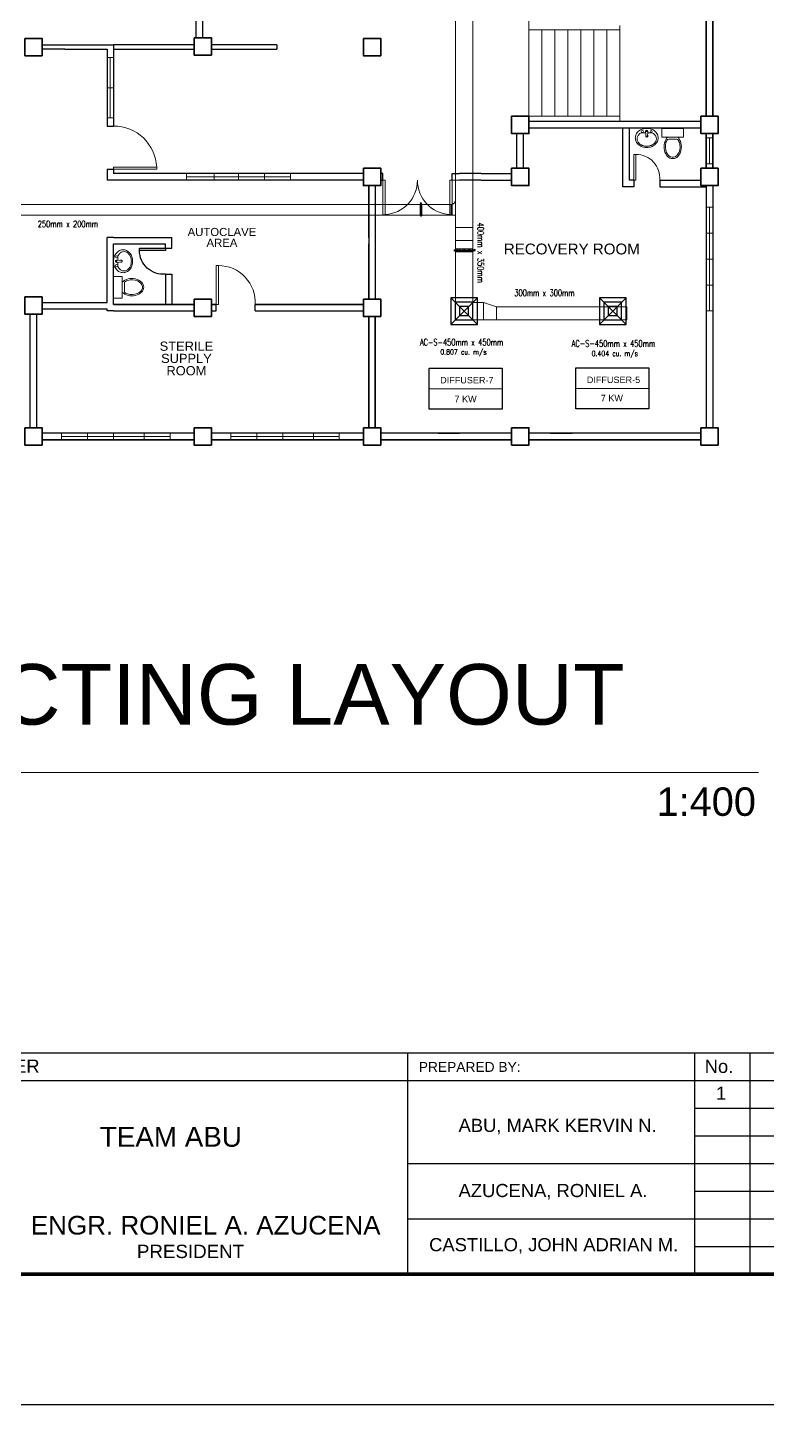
# Model space of a CAD drawing. Header units: millimetres. Extents: x -116 to 421, y 1 to 342.
# Drawn here: x 260.89 to 277.99, y 86.59 to 118.41 of the extents above; entities that cross this region are included whole.
import ezdxf

# ---------------------------------------------------------------- set-up
doc = ezdxf.new("R2010")
doc.units = ezdxf.units.MM
doc.header["$MEASUREMENT"] = 0
for name, color, linetype in [('A.C.VOLUM DAMPER', 7, 'Continuous'), ('diffuser', 7, 'Continuous'), ('ducting label', 7, 'Continuous'), ('label', 7, 'Continuous'), ('Legends', 7, 'Continuous'), ('template', 7, 'Continuous')]:
    doc.layers.add(name, color=color, linetype=linetype)
doc.layers.add('ahu line', color=7, linetype='Continuous', lineweight=20)
doc.styles.add('Arch-Dim', font='simplex.shx', dxfattribs={"width": 0.75})
doc.styles.add('arial', font='arial.ttf')
doc.styles.get("Standard").update_dxf_attribs({"font": 'arial.ttf'})
doc.styles.add('SWISSLT175', font='swissl.ttf', dxfattribs={"height": 0.175})

# ---------------------------------------------------------------- blocks, each defined once
blk = doc.blocks.new('door-.60m')
at = {"color": 8, "ltscale": 0.03}
blk.add_lwpolyline([(0, 0), (0.05, 0), (0.05, 0.6), (0, 0.6)], close=True, dxfattribs=at)
blk.add_arc((0.05, 0.048), 0.552, 355.0209, 90, dxfattribs=at)
blk = doc.blocks.new('AC-S-12')
at = {"layer": 'diffuser'}
for p, q in [((-0.15, 0.15), (0.15, -0.15)), ((0.15, 0.15), (-0.15, -0.15)), ((-0.15, 0.15), (-0.15, -0.15)), ((0.15, 0.15), (-0.15, 0.15)), ((-0.1, 0.1), (-0.1, -0.1)), ((0.1, 0.1), (-0.1, 0.1)), ((-0.05, 0.05), (-0.05, -0.05)), ((0.05, 0.05), (-0.05, 0.05)), ((0.05, -0.05), (0.05, 0.05)), ((0.1, -0.1), (0.1, 0.1)), ((0.15, -0.15), (0.15, 0.15)), ((-0.15, -0.15), (0.15, -0.15)), ((-0.1, -0.1), (0.1, -0.1)), ((-0.05, -0.05), (0.05, -0.05))]:
    blk.add_line(p, q, dxfattribs=at)
for points in [[(-0.358, 0.358, 0, 0.0447, 0), (-0.295, 0.295, 0, 0, 0), (-0.15, 0.15, 0, 0, 0)], [(0.358, 0.358, 0, 0.0447, 0), (0.295, 0.295, 0, 0, 0), (0.15, 0.15, 0, 0, 0)], [(-0.358, -0.358, 0, 0.0447, 0), (-0.295, -0.295, 0, 0, 0), (-0.15, -0.15, 0, 0, 0)], [(0.358, -0.358, 0, 0.0447, 0), (0.295, -0.295, 0, 0, 0), (0.15, -0.15, 0, 0, 0)]]:
    blk.add_lwpolyline(points, format="xyseb", dxfattribs=at)
blk = doc.blocks.new('fcu')
at = {"layer": 'diffuser', "color": 7, "xscale": 2.052644456280903, "yscale": 2.052644456280903, "zscale": 2.052644456280903}
blk.add_blockref('AC-S-12', (0, 0), dxfattribs=at)

msp = doc.modelspace()

# ---------------------------------------------------------------- hatches: boundary and pattern name
at = {"layer": 'A.C.VOLUM DAMPER'}
h = msp.add_hatch(dxfattribs=at)
h.set_pattern_fill('ANSI31', color=256, scale=0.001864, angle=-270, style=0)
h.set_pattern_definition([(135, (699.64010628, 355.67655095), (-0.00016477009232, -0.00016477009232), [])])
h.paths.add_polyline_path([(269.981, 114.333), (269.976, 114.333), (269.976, 114.323), (269.993, 114.323), (269.993, 114.333), (269.988, 114.333), (269.988, 114.36), (269.964, 114.36), (269.964, 114.354), (269.981, 114.354)])
h = msp.add_hatch(dxfattribs=at)
h.set_pattern_fill('ANSI31', color=256, scale=0.002646, angle=-360, style=0)
h.set_pattern_definition([(45, (613.8083473, -496.68515428), (-0.00023391046708, 0.00023391046708), [])])
h.paths.add_polyline_path([(271.193, 113.267), (271.193, 113.274), (271.178, 113.274), (271.178, 113.249), (271.193, 113.249), (271.193, 113.256), (271.231, 113.256), (271.231, 113.29), (271.223, 113.29), (271.223, 113.267)])

# ---------------------------------------------------------------- linework, layer by layer
at = {"color": 8, "lineweight": 9}
for p, q in [((272.475, 118.363), (272.475, 120.763)), ((274.575, 118.363), (274.575, 118.463)), ((274.275, 118.363), (272.475, 118.363)), ((272.475, 118.363), (272.475, 116.363)), ((272.775, 118.363), (272.775, 116.363)), ((273.075, 118.363), (273.075, 116.363)), ((273.375, 118.363), (273.375, 116.363)), ((273.675, 118.363), (273.675, 116.363)), ((273.975, 118.363), (273.975, 116.363)), ((274.275, 118.363), (274.275, 116.363)), ((274.275, 118.363), (274.575, 118.363)), ((274.575, 118.363), (274.575, 116.363)), ((262.875, 117.723), (262.727, 117.723)), ((262.727, 117.723), (262.727, 116.323)), ((262.801, 117.723), (262.797, 116.323)), ((262.875, 117.023), (262.875, 117.723)), ((262.875, 117.023), (262.727, 117.023)), ((262.727, 116.323), (262.873, 116.323)), ((274.575, 116.363), (272.475, 116.363)), ((272.475, 116.238), (272.475, 116.363)), ((274.575, 116.238), (274.575, 116.363)), ((275.185, 115.884), (275.172, 116.006)), ((275.214, 115.884), (275.228, 116.006)), ((275.55, 116.082), (275.55, 115.882)), ((276.05, 116.082), (275.55, 116.082)), ((275.55, 115.882), (276.05, 115.882)), ((276.05, 115.882), (276.05, 116.082)), ((276.725, 115.862), (276.575, 115.862)), ((276.575, 115.862), (276.575, 115.262)), ((276.65, 115.862), (276.65, 115.262)), ((276.725, 115.562), (276.725, 115.862)), ((275.709, 115.832), (275.89, 115.832)), ((276.575, 115.262), (276.725, 115.262)), ((264.562, 114.886), (264.562, 115.036)), ((264.562, 115.036), (266.962, 115.036)), ((266.962, 114.961), (264.562, 114.961)), ((265.2, 114.886), (265.2, 115.036)), ((265.762, 114.886), (265.762, 115.036)), ((266.362, 114.886), (266.362, 115.036)), ((266.962, 115.036), (266.962, 114.886)), ((272.475, 115.161), (272.475, 115.036)), ((265.762, 114.886), (264.562, 114.886)), ((265.762, 114.886), (266.962, 114.886)), ((268.925, 114.761), (268.925, 114.736)), ((276.725, 114.761), (276.725, 114.261)), ((276.725, 114.261), (276.575, 114.261)), ((276.575, 114.261), (276.575, 111.861)), ((276.65, 114.261), (276.65, 111.861)), ((276.725, 113.061), (276.725, 114.261)), ((276.725, 113.661), (276.575, 113.661)), ((263.073, 113.025), (262.951, 113.039)), ((263.073, 112.996), (262.951, 112.983)), ((268.775, 113.036), (268.775, 113.186)), ((276.725, 113.061), (276.575, 113.061)), ((276.725, 111.861), (276.725, 113.061)), ((262.875, 112.661), (263.075, 112.661)), ((262.875, 112.161), (262.875, 112.661)), ((263.075, 112.661), (263.075, 112.161)), ((263.125, 112.501), (263.125, 112.32)), ((276.725, 112.461), (276.575, 112.461)), ((263.075, 112.161), (262.875, 112.161)), ((276.575, 111.861), (276.725, 111.861)), ((261.675, 108.886), (261.675, 109.036)), ((264.181, 108.961), (261.675, 108.961)), ((262.875, 108.886), (261.675, 108.886)), ((262.275, 108.886), (262.275, 109.036)), ((262.875, 109.036), (262.875, 108.886)), ((262.981, 109.036), (264.181, 109.036)), ((263.581, 109.036), (263.581, 108.886)), ((264.181, 109.036), (264.181, 108.886)), ((265.587, 108.886), (265.587, 109.036)), ((268.094, 108.961), (265.587, 108.961)), ((266.787, 108.886), (265.587, 108.886)), ((266.187, 108.886), (266.187, 109.036)), ((266.787, 109.036), (266.787, 108.886)), ((266.894, 109.036), (268.094, 109.036)), ((267.494, 109.036), (267.494, 108.886)), ((268.094, 109.036), (268.094, 108.886)), ((269.05, 109.036), (269.775, 109.036)), ((269.775, 109.036), (270.375, 109.036)), ((271.375, 109.036), (270.875, 109.036)), ((271.375, 109.036), (272.075, 109.036)), ((272.475, 109.036), (272.975, 109.036)), ((273.975, 109.036), (273.475, 109.036)), ((273.975, 109.036), (274.975, 109.036)), ((274.975, 109.036), (275.575, 109.036)), ((275.575, 109.036), (276.45, 109.036))]:
    msp.add_line(p, q, dxfattribs=at)
at = {"color": 8, "lineweight": 25}
for p, q in [((276.575, 120.763), (276.575, 116.363)), ((276.725, 120.763), (276.725, 116.363)), ((276.575, 116.363), (276.575, 119.636)), ((276.725, 116.363), (276.725, 119.636)), ((264.787, 118.176), (264.787, 118.721)), ((264.937, 118.176), (264.937, 118.771)), ((261.225, 118.011), (262.725, 118.011)), ((261.75, 117.911), (261.225, 117.911)), ((261.75, 117.911), (262.725, 117.911)), ((262.725, 118.011), (262.875, 118.011)), ((262.725, 117.911), (262.725, 116.136)), ((262.875, 118.011), (262.875, 116.136)), ((264.737, 118.011), (262.875, 118.011)), ((262.875, 117.911), (264.737, 117.911)), ((266.65, 118.011), (265.137, 118.011)), ((265.137, 117.911), (266.65, 117.911)), ((266.65, 118.011), (266.65, 117.911)), ((276.45, 116.238), (272.475, 116.238)), ((262.725, 116.136), (262.875, 116.136)), ((272.2, 115.161), (272.2, 115.963)), ((272.35, 115.161), (272.35, 115.963)), ((276.45, 116.088), (272.475, 116.088)), ((274.65, 114.732), (274.65, 116.082)), ((274.8, 114.882), (274.8, 116.082)), ((276.575, 115.963), (276.575, 115.161)), ((276.575, 115.161), (276.575, 115.963)), ((276.725, 115.963), (276.725, 115.161)), ((276.725, 115.161), (276.725, 115.963)), ((262.725, 115.136), (262.725, 115.036)), ((262.725, 115.136), (262.875, 115.136)), ((262.725, 115.036), (262.725, 114.886)), ((262.875, 115.136), (262.875, 115.044)), ((262.875, 115.044), (262.875, 115.036)), ((268.65, 115.036), (262.875, 115.036)), ((269.1, 115.036), (269.05, 115.036)), ((269.1, 114.886), (269.1, 115.036)), ((270.7, 115.036), (270.875, 115.036)), ((270.7, 114.886), (270.7, 115.036)), ((271.375, 115.036), (270.875, 115.036)), ((271.375, 115.036), (272.075, 115.036)), ((262.875, 114.886), (262.725, 114.886)), ((268.65, 114.886), (262.875, 114.886)), ((268.775, 114.761), (268.775, 113.186)), ((268.775, 113.561), (268.775, 114.736)), ((268.925, 114.761), (268.925, 113.186)), ((268.925, 114.736), (268.925, 112.136)), ((269.05, 114.886), (269.1, 114.886)), ((271.375, 114.886), (270.875, 114.886)), ((271.375, 114.886), (272.075, 114.886)), ((276.575, 114.761), (276.575, 109.161)), ((276.575, 114.761), (276.575, 109.161)), ((276.725, 114.761), (276.725, 109.161)), ((262.725, 112.061), (262.725, 113.561)), ((262.875, 113.561), (262.725, 113.561)), ((262.875, 112.011), (262.875, 113.411)), ((268.775, 112.136), (268.775, 113.411)), ((268.775, 113.186), (268.775, 112.136)), ((268.925, 113.186), (268.925, 112.136)), ((261.225, 112.061), (262.725, 112.061)), ((260.95, 109.161), (260.95, 111.786)), ((261.1, 109.161), (261.1, 111.786)), ((261.225, 111.911), (262.725, 111.911)), ((262.725, 111.861), (262.725, 111.911)), ((262.875, 111.861), (262.725, 111.861)), ((262.875, 112.011), (264.737, 112.011)), ((264.737, 112.011), (262.875, 112.011)), ((262.875, 111.861), (264.737, 111.861)), ((265.137, 112.011), (265.25, 112.011)), ((265.25, 112.011), (265.137, 112.011)), ((265.137, 111.861), (265.25, 111.861)), ((265.25, 111.861), (265.25, 112.011)), ((266.15, 112.011), (267.425, 112.011)), ((266.15, 111.861), (266.15, 112.011)), ((268.65, 112.011), (266.15, 112.011)), ((266.15, 111.861), (268.65, 111.861)), ((267.425, 112.011), (268.65, 112.011)), ((268.775, 111.736), (268.775, 109.161)), ((268.775, 109.161), (268.775, 111.736)), ((268.925, 111.736), (268.925, 109.161)), ((268.925, 109.161), (268.925, 111.736)), ((268.775, 111.036), (268.775, 109.161)), ((264.737, 109.036), (261.225, 109.036)), ((264.737, 108.886), (261.225, 108.886)), ((261.225, 108.886), (264.737, 108.886)), ((264.737, 108.886), (262.725, 108.886)), ((264.737, 109.036), (262.875, 109.036)), ((268.65, 109.036), (265.137, 109.036)), ((268.65, 109.036), (265.137, 109.036)), ((268.65, 108.886), (265.137, 108.886)), ((268.65, 108.886), (265.137, 108.886)), ((265.137, 108.886), (268.65, 108.886)), ((272.075, 109.036), (269.05, 109.036)), ((272.075, 108.886), (269.05, 108.886)), ((269.05, 108.886), (272.075, 108.886)), ((270.375, 109.036), (270.875, 109.036)), ((276.45, 109.036), (272.475, 109.036)), ((276.45, 108.886), (272.475, 108.886)), ((272.475, 108.886), (276.45, 108.886)), ((272.975, 109.036), (273.475, 109.036))]:
    msp.add_line(p, q, dxfattribs=at)
at = {"color": 8, "lineweight": 13}
for p, q in [((262.875, 115.186), (262.875, 115.136)), ((263.875, 115.186), (262.875, 115.186)), ((262.875, 115.186), (262.875, 115.136)), ((262.875, 115.136), (263.875, 115.136)), ((263.875, 115.136), (263.875, 115.186)), ((269.1, 114.886), (269.15, 114.886)), ((269.15, 114.886), (269.1, 114.886)), ((269.1, 114.886), (269.1, 114.086)), ((269.15, 114.086), (269.15, 114.886)), ((270.65, 114.086), (270.65, 114.886)), ((270.65, 114.886), (270.7, 114.886)), ((270.65, 114.886), (270.875, 114.886)), ((270.7, 114.886), (270.7, 114.086)), ((269.1, 114.086), (269.15, 114.086)), ((270.7, 114.086), (270.65, 114.086))]:
    msp.add_line(p, q, dxfattribs=at)
at = {"color": 8, "lineweight": 25, "ltscale": 0.4}
for p, q in [((274.9, 114.732), (274.65, 114.732)), ((274.9, 114.882), (274.8, 114.882)), ((274.9, 114.882), (274.9, 114.732)), ((275.5, 114.882), (275.5, 114.732)), ((275.5, 114.882), (276.45, 114.882)), ((275.5, 114.732), (276.575, 114.732)), ((262.875, 113.561), (264.225, 113.561)), ((262.875, 113.411), (264.075, 113.411)), ((262.875, 113.411), (264.075, 113.411)), ((264.075, 113.311), (264.075, 113.411)), ((264.075, 113.311), (264.225, 113.311)), ((264.225, 113.311), (264.225, 113.561)), ((264.075, 112.711), (264.225, 112.711)), ((264.075, 112.711), (264.075, 112.011)), ((264.225, 112.711), (264.225, 112.011))]:
    msp.add_line(p, q, dxfattribs=at)
at = {"color": 0, "linetype": 'ByBlock', "lineweight": 9}
msp.add_line((277.781, 101.19), (239.812, 101.19), dxfattribs=at)
at = {"color": 8, "lineweight": 35}
for points in [[(260.825, 118.161), (261.225, 118.161), (261.225, 117.761), (260.825, 117.761)], [(264.737, 118.176), (265.137, 118.176), (265.137, 117.776), (264.737, 117.776)], [(268.65, 118.161), (269.05, 118.161), (269.05, 117.761), (268.65, 117.761)], [(272.075, 116.363), (272.475, 116.363), (272.475, 115.963), (272.075, 115.963)], [(276.45, 116.363), (276.85, 116.363), (276.85, 115.963), (276.45, 115.963)], [(268.65, 115.161), (269.05, 115.161), (269.05, 114.761), (268.65, 114.761)], [(272.075, 115.161), (272.475, 115.161), (272.475, 114.761), (272.075, 114.761)], [(276.45, 115.161), (276.85, 115.161), (276.85, 114.761), (276.45, 114.761)], [(260.825, 112.186), (261.225, 112.186), (261.225, 111.786), (260.825, 111.786)], [(264.737, 112.136), (265.137, 112.136), (265.137, 111.736), (264.737, 111.736)], [(268.65, 112.136), (269.05, 112.136), (269.05, 111.736), (268.65, 111.736)], [(260.825, 109.161), (261.225, 109.161), (261.225, 108.761), (260.825, 108.761)], [(264.737, 109.161), (265.137, 109.161), (265.137, 108.761), (264.737, 108.761)], [(268.65, 109.161), (269.05, 109.161), (269.05, 108.761), (268.65, 108.761)], [(272.075, 109.161), (272.475, 109.161), (272.475, 108.761), (272.075, 108.761)], [(276.45, 109.161), (276.85, 109.161), (276.85, 108.761), (276.45, 108.761)]]:
    msp.add_lwpolyline(points, close=True, dxfattribs=at)
at = {"color": 8, "lineweight": 9}
for points in [[(262.727, 117.723), (262.873, 117.723), (262.873, 116.323), (262.727, 116.323)], [(276.575, 115.862), (276.725, 115.862), (276.725, 115.262), (276.575, 115.262)], [(266.962, 114.886), (264.562, 114.886), (264.562, 115.036), (266.962, 115.036)], [(264.562, 115.036), (266.962, 115.036), (266.962, 114.886), (264.562, 114.886)], [(276.575, 114.261), (276.725, 114.261), (276.725, 111.861), (276.575, 111.861)], [(261.675, 109.036), (264.181, 109.036), (264.181, 108.886), (261.675, 108.886)], [(265.587, 109.036), (268.094, 109.036), (268.094, 108.886), (265.587, 108.886)]]:
    msp.add_lwpolyline(points, close=True, dxfattribs=at)
for points in [[(274.935, 115.861, 0.11576), (274.954, 115.778, 0.104047), (275.012, 115.705, 0.090875), (275.096, 115.657, 0.083344), (275.2, 115.64, 0.083344), (275.303, 115.657, 0.090875), (275.387, 115.705, 0.104047), (275.445, 115.778, 0.11576), (275.465, 115.861, 0.11576), (275.445, 115.943, 0.104047), (275.387, 116.017, 0.090875), (275.303, 116.065, 0.083344), (275.2, 116.082, 0.083344), (275.096, 116.065, 0.090875), (275.012, 116.017, 0.104047), (274.954, 115.943, 0.11576)], [(263.096, 113.276, -0.11576), (263.178, 113.256, -0.104047), (263.252, 113.198, -0.090875), (263.299, 113.114, -0.083344), (263.317, 113.011, -0.083344), (263.299, 112.907, -0.090875), (263.252, 112.823, -0.104047), (263.178, 112.765, -0.11576), (263.096, 112.746, -0.11576), (263.013, 112.765, -0.104047), (262.94, 112.823, -0.090875), (262.892, 112.907, -0.083344), (262.875, 113.011, -0.083344), (262.892, 113.114, -0.090875), (262.94, 113.198, -0.104047), (263.013, 113.256, -0.11576)]]:
    msp.add_lwpolyline(points, format="xyb", close=True, dxfattribs=at)
for points in [[(274.977, 115.84, 0.124838), (274.993, 115.777, 0.105788), (275.042, 115.72, 0.086697), (275.112, 115.683, 0.076776), (275.2, 115.67, 0.076776), (275.287, 115.683, 0.086697), (275.357, 115.72, 0.105788), (275.406, 115.777, 0.124838), (275.422, 115.84, 0.124838), (275.406, 115.902, 0.105788), (275.357, 115.96, 0.040067), (275.326, 115.98), (275.224, 115.98, 0.040067)], [(275.175, 115.98), (275.073, 115.98, 0.040067), (275.042, 115.96, 0.105788), (274.993, 115.902, 0.124838), (274.977, 115.84, 0.124838)], [(263.117, 113.233, -0.124838), (263.179, 113.217, -0.105788), (263.237, 113.168, -0.086697), (263.273, 113.098, -0.076776), (263.287, 113.011, -0.076776), (263.273, 112.923, -0.086697), (263.237, 112.853, -0.105788), (263.179, 112.804, -0.124838), (263.117, 112.788, -0.124838), (263.054, 112.804, -0.105788), (262.997, 112.853, -0.040067), (262.977, 112.884), (262.977, 112.986, -0.040067)], [(262.977, 113.035), (262.977, 113.137, -0.040067), (262.997, 113.168, -0.105788), (263.054, 113.217, -0.124838), (263.117, 113.233, -0.124838)]]:
    msp.add_lwpolyline(points, format="xyb", dxfattribs=at)
at = {"color": 8, "lineweight": 13, "ltscale": 0.03}
for points in [[(274.9, 114.882), (274.95, 114.882), (274.95, 115.482), (274.9, 115.482)], [(265.25, 112.011), (265.3, 112.011), (265.3, 112.911), (265.25, 112.911)]]:
    msp.add_lwpolyline(points, close=True, dxfattribs=at)
at = {"color": 8, "lineweight": 9}
for centre, radius in [((275.098, 116.009), 0.0255), ((275.2, 116.015), 0.0095), ((275.301, 116.009), 0.0255), ((262.948, 113.112), 0.0255), ((262.941, 113.011), 0.0095), ((262.948, 112.909), 0.0255)]:
    msp.add_circle(centre, radius, dxfattribs=at)
at = {"color": 8, "lineweight": 13}
for centre, radius, start, end in [((262.875, 115.136), 1, 2.866, 90), ((269.1, 114.886), 0.8, 273.5833, 0), ((270.7, 114.886), 0.8, 180, 266.4167)]:
    msp.add_arc(centre, radius, start, end, dxfattribs=at)
at = {"color": 8, "lineweight": 9}
for centre, radius, start, end in [((275.2, 116.009), 0.028, 353.7545, 186.2455), ((275.2, 115.907), 0.025, 138.7978, 233.6932), ((275.2, 115.978), 0.0948, 261.2026, 278.7974), ((275.2, 115.907), 0.025, 251.3793, 288.6207), ((275.2, 115.907), 0.025, 306.3068, 41.2022), ((275.709, 115.782), 0.05, 90, 151.8499), ((275.89, 115.782), 0.05, 28.0084, 90), ((262.948, 113.011), 0.028, 83.7545, 276.2455), ((263.05, 113.011), 0.025, 36.3068, 131.2022), ((263.05, 113.011), 0.025, 228.7978, 323.6932), ((262.979, 113.011), 0.0948, 351.2026, 8.7974), ((263.05, 113.011), 0.025, 341.3793, 18.6207), ((263.175, 112.501), 0.05, 118.1501, 180), ((263.175, 112.32), 0.05, 180, 241.9916)]:
    msp.add_arc(centre, radius, start, end, dxfattribs=at)
at = {"color": 8, "lineweight": 13, "ltscale": 0.03}
for centre, radius, start in [((274.95, 114.93), 0.552, 355.0209), ((265.3, 112.059), 0.851, 356.7268)]:
    msp.add_arc(centre, radius, start, 90, dxfattribs=at)
at = {"color": 8, "lineweight": 9}
msp.add_ellipse((275.8, 115.657), major_axis=(0, 0.275), ratio=0.727273, start_param=0.612555, end_param=5.670631, dxfattribs=at)
at = {"color": 8, "lineweight": 9, "extrusion": (0, 0, -1)}
msp.add_ellipse((263.3, 112.411), major_axis=(-0.275, 0), ratio=0.727273, start_param=0.612555, end_param=5.670631, dxfattribs=at)
at = {"color": 8, "lineweight": 9}
for points in [[(275.665, 115.805), (275.656, 115.789), (275.649, 115.771), (275.622, 115.68), (275.627, 115.593), (275.685, 115.461), (275.735, 115.42), (275.833, 115.406), (275.885, 115.432), (275.959, 115.543), (275.977, 115.627), (275.962, 115.741), (275.95, 115.776), (275.934, 115.805)], [(263.151, 112.545), (263.168, 112.554), (263.186, 112.562), (263.277, 112.589), (263.364, 112.583), (263.496, 112.526), (263.537, 112.476), (263.55, 112.377), (263.525, 112.325), (263.413, 112.251), (263.33, 112.233), (263.216, 112.249), (263.181, 112.26), (263.151, 112.276)]]:
    msp.add_open_spline(points, degree=3, knots=[0.937253, 0.937253, 0.937253, 0.937253, 1.185372, 1.185372, 2.113864, 2.113864, 3.042356, 3.042356, 3.970847, 3.970847, 4.899339, 4.899339, 5.346062, 5.346062, 5.346062, 5.346062], dxfattribs=at)
at = {"layer": 'A.C.VOLUM DAMPER'}
for p, q in [((269.964, 114.36), (269.988, 114.36)), ((269.964, 114.36), (269.964, 114.354)), ((269.964, 114.354), (269.981, 114.354)), ((269.965, 114.323), (269.965, 114.073)), ((269.967, 114.271), (270.002, 114.292)), ((269.981, 114.333), (269.976, 114.333)), ((269.976, 114.333), (269.976, 114.323)), ((269.981, 114.354), (269.981, 114.333)), ((269.984, 114.068), (269.984, 114.323)), ((269.988, 114.36), (269.988, 114.333)), ((269.993, 114.333), (269.988, 114.333)), ((269.993, 114.323), (269.993, 114.333)), ((269.967, 114.249), (270.002, 114.228)), ((269.967, 114.186), (270.002, 114.207)), ((269.967, 114.164), (270.002, 114.143)), ((269.984, 114.071), (269.977, 114.064)), ((269.986, 114.071), (269.977, 114.062)), ((269.988, 114.071), (269.977, 114.06)), ((269.978, 114.071), (269.977, 114.07)), ((269.98, 114.071), (269.977, 114.068)), ((269.982, 114.071), (269.977, 114.066)), ((269.977, 114.06), (269.977, 114.071)), ((269.988, 114.06), (269.977, 114.07)), ((269.986, 114.06), (269.977, 114.068)), ((269.983, 114.06), (269.977, 114.066)), ((269.981, 114.06), (269.977, 114.064)), ((269.979, 114.06), (269.977, 114.062)), ((269.993, 114.06), (269.977, 114.06)), ((269.977, 114.06), (269.977, 114.06)), ((269.99, 114.06), (269.978, 114.071)), ((269.991, 114.071), (269.979, 114.06)), ((269.992, 114.06), (269.98, 114.071)), ((269.993, 114.071), (269.981, 114.06)), ((269.993, 114.061), (269.982, 114.071)), ((269.985, 114.06), (269.982, 114.056)), ((269.987, 114.06), (269.982, 114.054)), ((269.982, 114.045), (269.982, 114.06)), ((269.983, 114.06), (269.982, 114.058)), ((269.993, 114.069), (269.983, 114.06)), ((269.988, 114.055), (269.983, 114.06)), ((269.993, 114.063), (269.984, 114.071)), ((269.993, 114.067), (269.985, 114.06)), ((269.993, 114.065), (269.986, 114.071)), ((269.988, 114.057), (269.986, 114.06)), ((269.993, 114.065), (269.987, 114.06)), ((269.993, 114.067), (269.988, 114.071)), ((269.988, 114.045), (269.988, 114.06)), ((269.988, 114.059), (269.988, 114.06)), ((269.993, 114.063), (269.989, 114.06)), ((269.993, 114.069), (269.99, 114.071)), ((269.993, 114.061), (269.991, 114.06)), ((269.993, 114.071), (269.993, 114.06)), ((270.74, 113.265), (270.762, 113.265)), ((270.74, 113.257), (270.762, 113.257)), ((270.762, 113.258), (270.754, 113.265)), ((270.755, 113.257), (270.762, 113.263)), ((270.762, 113.261), (270.757, 113.265)), ((270.758, 113.257), (270.762, 113.26)), ((270.762, 113.264), (270.76, 113.265)), ((270.761, 113.257), (270.762, 113.257)), ((270.762, 113.257), (270.777, 113.272)), ((270.762, 113.26), (270.774, 113.272)), ((270.778, 113.256), (270.762, 113.272)), ((270.762, 113.263), (270.771, 113.272)), ((270.762, 113.25), (270.762, 113.272)), ((270.762, 113.266), (270.768, 113.272)), ((270.762, 113.272), (270.778, 113.272)), ((270.762, 113.272), (270.762, 113.272)), ((270.762, 113.269), (270.765, 113.272)), ((270.762, 113.254), (270.778, 113.271)), ((270.778, 113.253), (270.762, 113.269)), ((270.762, 113.251), (270.778, 113.268)), ((270.778, 113.25), (270.762, 113.266)), ((270.775, 113.25), (270.762, 113.264)), ((270.773, 113.25), (270.762, 113.261)), ((270.77, 113.25), (270.762, 113.258)), ((270.767, 113.25), (270.762, 113.255)), ((270.764, 113.25), (270.762, 113.252)), ((270.778, 113.25), (270.762, 113.25)), ((270.763, 113.25), (270.778, 113.265)), ((270.778, 113.259), (270.765, 113.272)), ((270.766, 113.25), (270.778, 113.262)), ((270.778, 113.262), (270.768, 113.272)), ((270.769, 113.25), (270.778, 113.259)), ((270.778, 113.265), (270.771, 113.272)), ((270.772, 113.25), (270.778, 113.256)), ((270.773, 113.262), (271.178, 113.262)), ((271.178, 113.289), (270.778, 113.289)), ((270.778, 113.235), (271.178, 113.235)), ((270.82, 113.286), (270.79, 113.237)), ((270.863, 113.286), (270.892, 113.237)), ((270.959, 113.286), (270.93, 113.237)), ((270.99, 113.286), (271.02, 113.237)), ((271.081, 113.286), (271.051, 113.237)), ((271.112, 113.286), (271.141, 113.237)), ((271.193, 113.274), (271.178, 113.274)), ((271.178, 113.249), (271.193, 113.249))]:
    msp.add_line(p, q, dxfattribs=at)
at = {"layer": 'A.C.VOLUM DAMPER', "extrusion": (0, 0, -1)}
for centre, major_axis, start_param, end_param in [((269.984, 114.239), (-0.00251, 0.00251), 3.926991, 7.068583), ((269.984, 114.196), (-0.00251, 0.00251), 3.926991, 7.068583), ((269.984, 114.239), (-0.00251, 0.00251), 0.785398, 3.926991), ((269.984, 114.196), (-0.00251, -0.00251), 2.356194, 5.497787), ((270.805, 113.262), (0.00356, 0.00356), 3.926991, 7.068583), ((270.805, 113.262), (-0.00356, 0.00356), 2.356195, 5.497787), ((270.877, 113.262), (0.00356, 0.00356), 3.926991, 7.068583), ((270.877, 113.262), (-0.00356, 0.00356), 2.356195, 5.497787), ((270.945, 113.262), (0.00356, 0.00356), 3.926991, 7.068583), ((270.945, 113.262), (-0.00356, 0.00356), 2.356195, 5.497787), ((271.005, 113.262), (0.00356, 0.00356), 3.926991, 7.068583), ((271.005, 113.262), (-0.00356, 0.00356), 2.356194, 5.497787), ((271.066, 113.262), (0.00356, 0.00356), 3.926991, 7.068583), ((271.066, 113.262), (0.00356, 0.00356), 0.785398, 3.926991), ((271.127, 113.262), (0.00356, 0.00356), 3.926991, 7.068583), ((271.127, 113.262), (-0.00356, 0.00356), 2.356195, 5.497787)]:
    msp.add_ellipse(centre, major_axis=major_axis, ratio=1, start_param=start_param, end_param=end_param, dxfattribs=at)
at = {"layer": 'ahu line'}
for p, q in [((270.778, 114.423), (270.778, 119.301)), ((271.178, 112.059), (271.178, 119.301)), ((244.504, 114.323), (270.678, 114.323)), ((270.003, 114.323), (270.003, 114.073)), ((270.678, 114.323), (270.678, 114.073)), ((270.778, 114.423), (270.778, 111.659)), ((244.504, 114.073), (270.778, 114.073)), ((270.778, 113.789), (271.178, 113.789)), ((270.778, 113.489), (271.178, 113.489)), ((271.178, 112.059), (271.424, 112.059)), ((271.424, 112.059), (271.424, 111.659)), ((271.424, 112.059), (271.724, 111.959)), ((271.724, 111.959), (271.724, 111.659)), ((271.724, 111.959), (274.738, 111.959)), ((274.738, 111.959), (274.738, 111.659)), ((270.778, 111.659), (274.738, 111.659)), ((270.168, 110.063), (271.86, 110.063)), ((273.557, 110.071), (275.249, 110.071))]:
    msp.add_line(p, q, dxfattribs=at)
msp.add_arc((270.678, 114.423), 0.1, 270, 0, dxfattribs=at)
at = {"layer": 'Legends'}
for points in [[(270.168, 110.537), (271.86, 110.537), (271.86, 109.588), (270.168, 109.588)], [(273.557, 110.546), (275.249, 110.546), (275.249, 109.597), (273.557, 109.597)]]:
    msp.add_lwpolyline(points, close=True, dxfattribs=at)
at = {"layer": 'template'}
for p, q in [((208.046, 94.714), (298.297, 94.714)), ((269.671, 94.714), (269.671, 89.594)), ((276.301, 94.714), (276.301, 89.594)), ((277.581, 94.714), (277.581, 89.594)), ((223.893, 94.074), (280.464, 94.074)), ((276.301, 93.434), (287.061, 93.434)), ((276.301, 92.794), (285.366, 92.794)), ((269.671, 92.154), (280.464, 92.154)), ((276.301, 91.514), (285.366, 91.514)), ((269.671, 90.874), (280.464, 90.874)), ((276.301, 90.234), (285.366, 90.234)), ((202.03, 86.586), (301.306, 86.586))]:
    msp.add_line(p, q, dxfattribs=at)
at = {"layer": 'template', "linetype": 'Continuous', "const_width": 0.0853}
msp.add_lwpolyline([(208.046, 89.594), (298.297, 89.594), (298.297, 153.973), (208.046, 153.973)], close=True, dxfattribs=at)

# ---------------------------------------------------------------- block references
at = {"color": 8, "lineweight": 9, "ltscale": 0.4, "xscale": -1, "rotation": 90}
msp.add_blockref('door-.60m', (264.075, 113.311), dxfattribs=at)
at = {"layer": 'Legends', "linetype": 'Continuous', "lineweight": 25}
for p in [(270.978, 111.859), (274.413, 111.859)]:
    msp.add_blockref('fcu', p, dxfattribs=at)

# ---------------------------------------------------------------- texts
at = {"color": 0, "linetype": 'ByBlock', "lineweight": 9}
for s, height, p in [('SECOND FLOOR DUCTING LAYOUT', 1.4, (241.224, 102.3)), ('SCALE                                                                                                                              1:400', 0.657637, (240.255, 100.191))]:
    msp.add_text(s, height=height, dxfattribs=at).set_placement(p)
at = {"layer": 'ahu line', "char_height": 0.15, "attachment_point": 1, "style": 'arial'}
for s, insert in [('DIFFUSER-7', (270.425, 110.337)), ('DIFFUSER-5', (273.814, 110.345))]:
    msp.add_mtext_dynamic_manual_height_columns(s, width=1.02613, gutter_width=1, heights=[0], dxfattribs=dict(at, insert=insert))
at = {"layer": 'ahu line', "char_height": 0.15, "attachment_point": 1}
for insert in [(270.756, 109.902), (274.137, 109.923)]:
    msp.add_mtext_dynamic_manual_height_columns('7 KW', width=1.1488, gutter_width=1, heights=[0], dxfattribs=dict(at, insert=insert))
at = {"layer": 'ducting label', "color": 7, "linetype": 'Continuous', "lineweight": 25, "attachment_point": 1, "style": 'Arch-Dim'}
for s, width, insert, char_height in [('\\A1;250mm x 200mm', 1.67141, (261.124, 113.947), 0.15), ('\\A1;300mm x 300mm', 1.67141, (272.139, 112.355), 0.15), ('\\A1;AC-S-450mm x 450mm', 2.37631, (269.955, 111.214), 0.15), ('\\A1;AC-S-450mm x 450mm', 2.30611, (273.465, 111.184), 0.15), ('\\A1;0.807 cu. m/s', 1.719, (270.427, 110.974), 0.12), ('\\A1;0.404 cu. m/s', 1.719, (273.925, 110.939), 0.12)]:
    msp.add_mtext_dynamic_manual_height_columns(s, width=width, gutter_width=1.011, heights=[0], dxfattribs=dict(at, insert=insert, char_height=char_height))
at = {"layer": 'ducting label', "color": 7, "linetype": 'Continuous', "lineweight": 25, "insert": (271.436, 113.904), "char_height": 0.15, "attachment_point": 1, "rotation": 270, "style": 'Arch-Dim'}
msp.add_mtext_dynamic_manual_height_columns('\\A1;400mm x 350mm', width=1.67141, gutter_width=1.011, heights=[0], dxfattribs=at)
at = {"layer": 'label', "color": 8, "lineweight": 9, "ltscale": 0.4, "attachment_point": 5, "line_spacing_factor": 0.8, "style": 'SWISSLT175'}
for s, insert, char_height in [('AUTOCLAVE\\PAREA', (265.381, 113.562), 0.1875), ('RECOVERY ROOM', (273.468, 113.292), 0.25), ('STERILE\\PSUPPLY\\PROOM', (264.56, 110.763), 0.2125)]:
    msp.add_mtext(s, dxfattribs=dict(at, insert=insert, char_height=char_height))
at = {"layer": 'template', "style": 'arial'}
for s, height, p in [('OWNER', 0.304, (259.538, 94.255)), ('No.', 0.304, (276.539, 94.248)), ('PREPARED BY: ', 0.22802, (269.93, 94.273)), ('1', 0.304, (276.801, 93.628)), ('TEAM ABU', 0.4598, (262.559, 92.543)), ('ABU, MARK KERVIN N.', 0.30402, (270.85, 92.885)), ('AZUCENA, RONIEL A.', 0.30402, (270.85, 91.379)), ('ENGR. RONIEL A. AZUCENA', 0.43038, (260.963, 90.513)), ('CASTILLO, JOHN ADRIAN M.', 0.30402, (270.17, 90.127)), ('PRESIDENT', 0.3099, (263.416, 89.969))]:
    msp.add_text(s, height=height, dxfattribs=at).set_placement(p)

doc.saveas('drawing.dxf')
